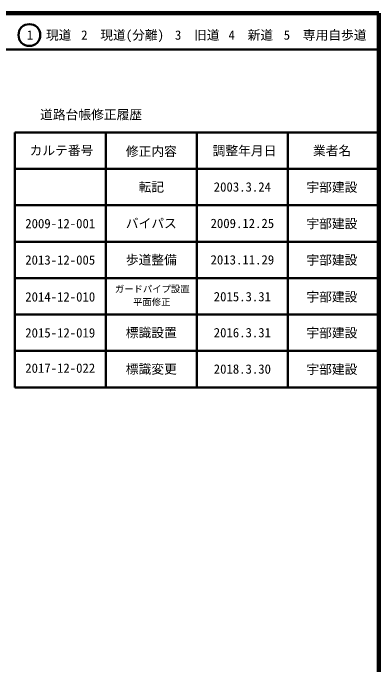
# Model space of a CAD drawing. Units: millimetres, scale not verified. Extents: x 40000 to 680000, y 20000 to 380000.
# Drawn here: x 579544 to 680000, y 200983 to 380000 of the extents above; entities that cross this region are included whole.
import ezdxf
from ezdxf.enums import TextEntityAlignment as Align

# ---------------------------------------------------------------- set-up
doc = ezdxf.new("R2010")
doc.units = ezdxf.units.MM
doc.header["$LTSCALE"] = 1000
for name, color, linetype, lineweight in [('M-TTL', 2, 'Continuous', 140), ('M-TTL-FRAM', 2, 'Continuous', 50), ('M-TTL-LINE', 7, 'Continuous', 50), ('M-TTL-TXT', 7, 'Continuous', 13)]:
    doc.layers.add(name, color=color, linetype=linetype, lineweight=lineweight)
doc.styles.add('ＭＳ ゴシック', font='')
doc.styles.get('ＭＳ ゴシック').set_extended_font_data('MS Gothic')

msp = doc.modelspace()

# ---------------------------------------------------------------- linework, layer by layer
at = {"layer": 'M-TTL'}
for p, q in [((680000, 380000), (40000, 380000)), ((680000, 20000), (680000, 380000))]:
    msp.add_line(p, q, dxfattribs=at)
at = {"layer": 'M-TTL-FRAM'}
for p, q in [((580000, 347197), (580000, 277197)), ((580000, 347197), (680000, 347197)), ((580000, 277197), (680000, 277197))]:
    msp.add_line(p, q, dxfattribs=at)
at = {"layer": 'M-TTL-LINE'}
for p, q in [((40000, 370000), (680000, 370000)), ((605000, 347197), (605000, 277197)), ((630000, 347197), (630000, 277197)), ((655000, 347197), (655000, 277197)), ((580000, 337197), (680000, 337197)), ((580000, 327197), (680000, 327197)), ((580000, 317197), (680000, 317197)), ((580000, 307197), (680000, 307197)), ((580000, 297197), (680000, 297197)), ((580000, 287197), (680000, 287197))]:
    msp.add_line(p, q, dxfattribs=at)
msp.add_circle((584031, 373958), 3000, dxfattribs=at)

# ---------------------------------------------------------------- texts
at = {"layer": 'M-TTL-TXT', "style": 'ＭＳ ゴシック'}
for s, p in [('1\u3000現道', (589448, 373958)), ('2\u3000現道(分離)', (609619, 373958)), ('3\u3000旧道', (630121, 373958)), ('4\u3000新道', (644824, 373958)), ('5\u3000専用自歩道', (665228, 373958)), ('道路台帳修正履歴', (600968, 352113)), ('カルテ番号', (592839, 342277)), ('調整年月日', (643089, 342197)), ('業者名', (667134, 342197)), ('修正内容', (617509, 342023)), ('転記', (617500, 332245)), ('2003.3.24', (642500, 332245)), ('宇部建設', (667077, 332189)), ('2009-12-001', (592500, 322189)), ('バイパス', (617500, 322245)), ('2009.12.25', (642500, 322245)), ('宇部建設', (667077, 322189)), ('2013-12-005', (592500, 312189)), ('歩道整備', (617500, 312245)), ('2013.11.29', (642500, 312245)), ('宇部建設', (667077, 312189)), ('2014-12-010', (592500, 302068)), ('2015.3.31', (642500, 302125)), ('宇部建設', (667077, 302068)), ('標識設置', (617500, 292245)), ('宇部建設', (667077, 292189)), ('2015-12-019', (592500, 292189)), ('2016.3.31', (642500, 292245)), ('標識変更', (617500, 282245)), ('2018.3.30', (642500, 282245)), ('宇部建設', (667077, 282189))]:
    msp.add_text(s, height=2566, dxfattribs=at).set_placement(p, align=Align.MIDDLE_CENTER)
for s, p in [('ガードパイプ設置', (607500, 302750)), ('平面修正', (612500, 299169))]:
    msp.add_text(s, height=1833, dxfattribs=at).set_placement(p, align=Align.BOTTOM_LEFT)
msp.add_text('2017-12-022', height=2566, dxfattribs=at).set_placement((592500, 280439), align=Align.BOTTOM_CENTER)

doc.saveas('drawing.dxf')
